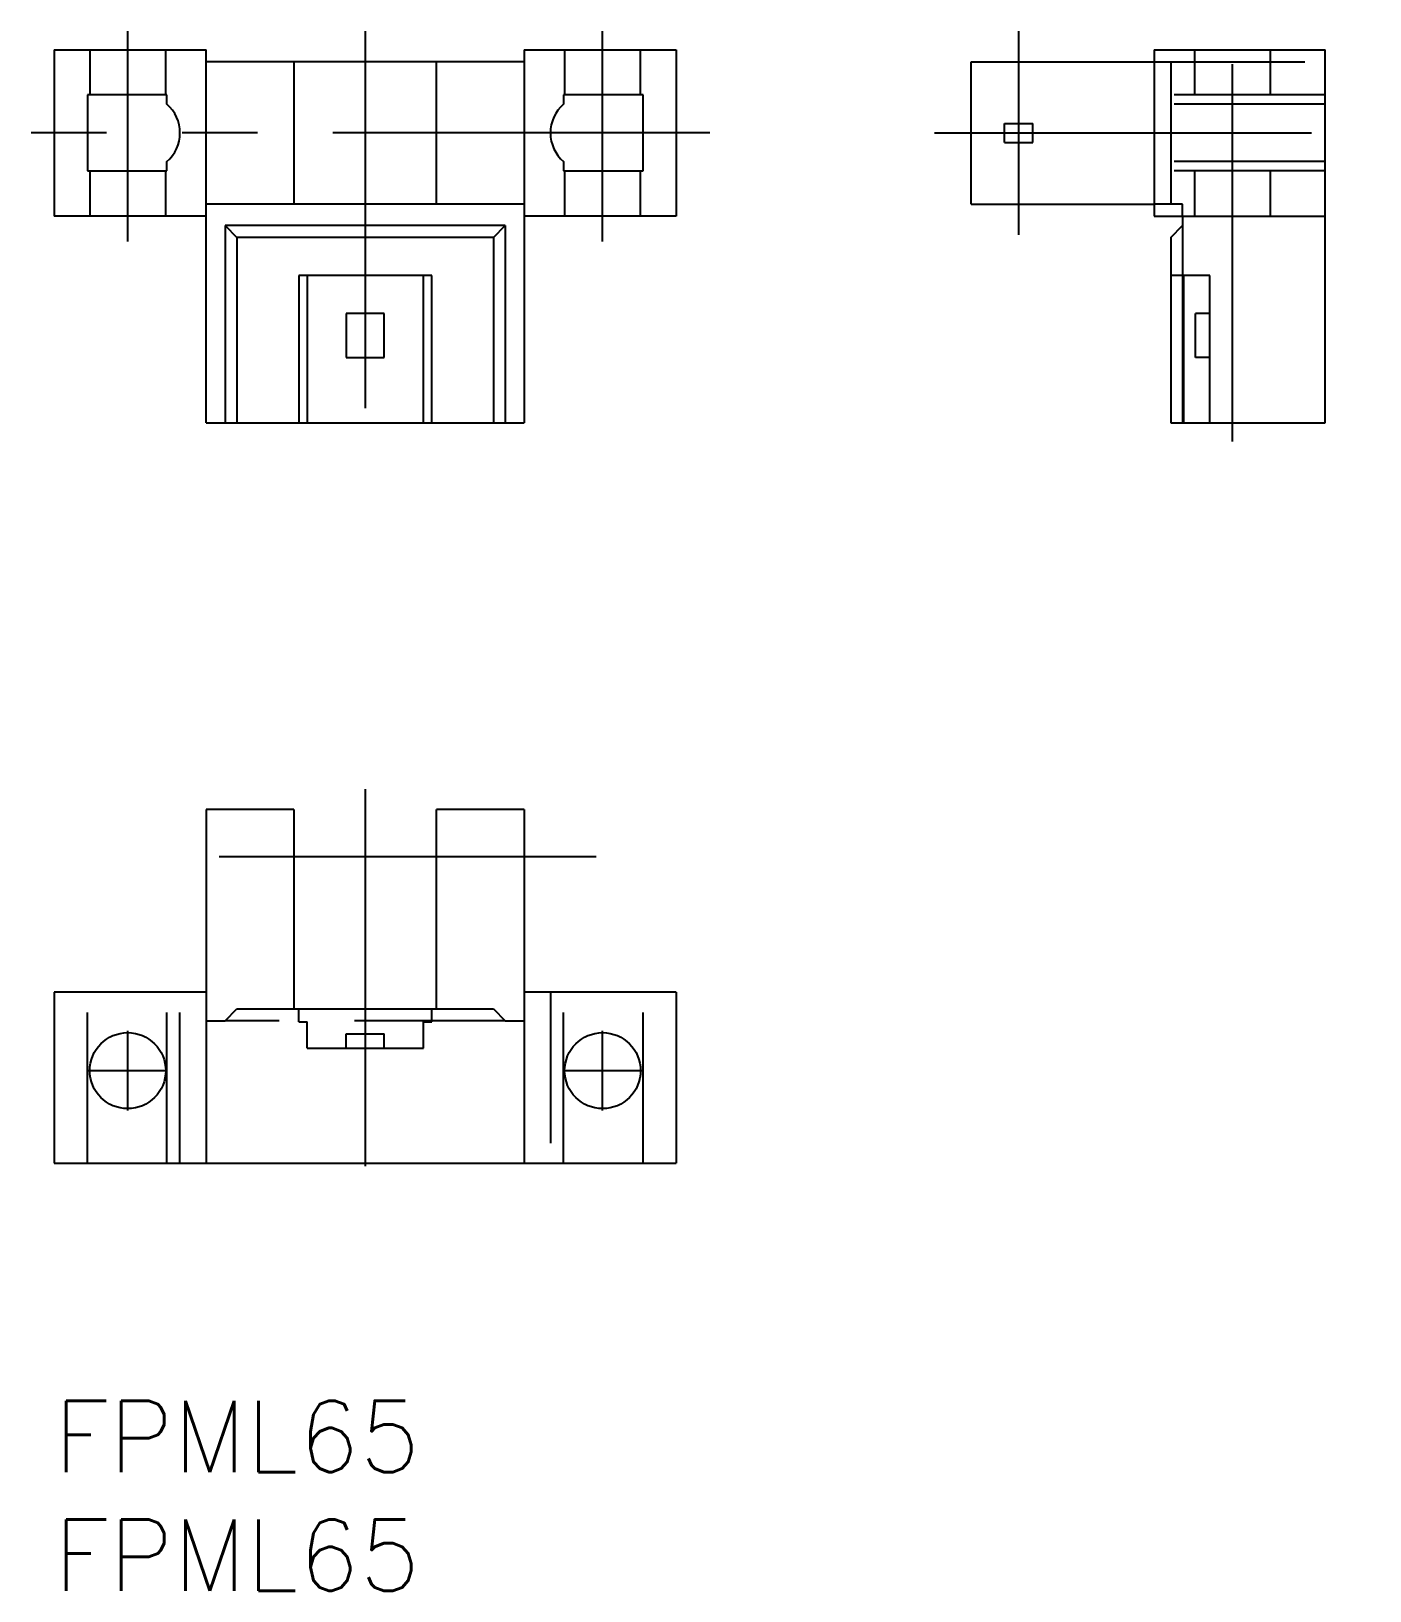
# Model space of a CAD drawing. Extents: x -1 to 55.4, y -8 to 57.7.
import ezdxf

# ---------------------------------------------------------------- set-up
doc = ezdxf.new("R2010")
doc.units = 0
doc.header["$LTSCALE"] = 0.5
for name, pattern in [('CENTER', [50.8, 31.75, -6.35, 6.35, -6.35]), ('DASHED', [19.05, 12.7, -6.35]), ('PHANTOM', [63.5, 31.75, -6.35, 6.35, -6.35, 6.35, -6.35])]:
    doc.linetypes.add(name, pattern=pattern)
for name, color, linetype in [('MSM_CENTER', 1, 'CENTER'), ('MSM_CONTINUOUS', 7, 'CONTINUOUS'), ('MSM_DASHED', 4, 'DASHED'), ('MSM_IMAGINARY', 6, 'PHANTOM'), ('MSM_PART_NUMBER', 7, 'CONTINUOUS')]:
    doc.layers.add(name, color=color, linetype=linetype)
doc.styles.get("Standard").update_dxf_attribs({"font": 'txt.shx', "height": 3, "bigfont": 'bigfont.shx'})

msp = doc.modelspace()

# ---------------------------------------------------------------- linework, layer by layer
at = {"layer": 'MSM_CENTER'}
for p, q in [((3.1, 48.815), (3.1, 57.665)), ((13.1, 57.665), (13.1, 40.395)), ((23.1, 48.815), (23.1, 57.665)), ((40.622, 49.095), (40.622, 57.665)), ((49.622, 40.395), (49.622, 57.665)), ((27.613, 53.38), (-0.966, 53.38)), ((37.082, 53.38), (55.408, 53.38)), ((13.1, 25.751), (13.1, 8.865)), ((22.821, 22.9), (4.131, 22.9)), ((3.1, 12.22), (3.1, 15.58)), ((23.1, 12.22), (23.1, 15.58)), ((1.42, 13.9), (4.78, 13.9)), ((21.42, 13.9), (24.78, 13.9))]:
    msp.add_line(p, q, dxfattribs=at)
at = {"layer": 'MSM_CONTINUOUS'}
for p, q in [((0, 56.88), (0, 49.88)), ((0, 56.88), (6.4, 56.88)), ((6.4, 41.18), (6.4, 56.88)), ((19.8, 56.88), (26.2, 56.88)), ((19.8, 56.88), (19.8, 41.18)), ((26.2, 56.88), (26.2, 49.88)), ((46.322, 56.88), (53.522, 56.88)), ((46.322, 56.88), (46.322, 49.88)), ((53.522, 41.18), (53.522, 56.88)), ((19.8, 56.38), (6.4, 56.38)), ((10.1, 56.38), (10.1, 50.38)), ((16.1, 50.38), (16.1, 56.38)), ((38.622, 50.38), (38.622, 56.38)), ((38.622, 56.38), (46.322, 56.38)), ((4.75, 54.98), (1.4, 54.98)), ((1.4, 54.98), (1.4, 51.78)), ((4.75, 54.587), (4.75, 54.98)), ((21.45, 54.98), (21.45, 54.587)), ((24.8, 54.98), (21.45, 54.98)), ((24.8, 51.78), (24.8, 54.98)), ((4.75, 51.78), (4.75, 52.173)), ((21.45, 52.173), (21.45, 51.78)), ((1.4, 51.78), (4.75, 51.78)), ((21.45, 51.78), (24.8, 51.78)), ((19.8, 50.38), (6.4, 50.38)), ((38.622, 50.38), (46.322, 50.38)), ((6.4, 49.88), (0, 49.88)), ((19, 49.48), (7.2, 49.48)), ((7.2, 49.48), (7.2, 41.18)), ((7.2, 49.48), (7.7, 48.98)), ((18.5, 48.98), (19, 49.48)), ((19, 49.48), (19, 41.18)), ((26.2, 49.88), (19.8, 49.88)), ((46.322, 49.88), (53.522, 49.88)), ((47.022, 48.98), (47.522, 49.48)), ((47.522, 49.88), (47.522, 41.18)), ((18.5, 48.98), (7.7, 48.98)), ((7.7, 48.98), (7.7, 41.18)), ((18.5, 48.98), (18.5, 41.18)), ((47.022, 48.98), (47.022, 41.18)), ((15.9, 47.38), (10.3, 47.38)), ((10.3, 47.38), (10.3, 41.18)), ((10.65, 47.38), (10.65, 41.18)), ((15.55, 41.18), (15.55, 47.38)), ((15.9, 41.18), (15.9, 47.38)), ((13.9, 45.78), (12.3, 45.78)), ((12.3, 45.78), (12.3, 43.92)), ((13.9, 43.92), (13.9, 45.78)), ((12.3, 43.92), (13.9, 43.92)), ((6.4, 41.18), (19.8, 41.18)), ((47.022, 41.18), (53.522, 41.18)), ((10.1, 24.9), (6.4, 24.9)), ((6.4, 24.9), (6.4, 10)), ((10.1, 24.9), (10.1, 16.5)), ((16.1, 16.5), (16.1, 24.9)), ((19.8, 24.9), (16.1, 24.9)), ((19.8, 24.9), (19.8, 10)), ((6.4, 17.2), (0, 17.2)), ((0, 17.2), (0, 10)), ((26.2, 17.2), (19.8, 17.2)), ((26.2, 17.2), (26.2, 10)), ((7.2, 16), (7.7, 16.5)), ((7.7, 16.5), (18.5, 16.5)), ((10.3, 15.95), (10.3, 16.5)), ((15.9, 15.95), (15.9, 16.5)), ((18.5, 16.5), (19, 16)), ((6.4, 16), (7.2, 16)), ((10.3, 15.95), (10.65, 15.95)), ((10.65, 14.85), (10.65, 15.95)), ((15.55, 15.95), (15.9, 15.95)), ((15.55, 14.85), (15.55, 15.95)), ((19, 16), (19.8, 16)), ((12.3, 14.85), (12.3, 15.45)), ((12.3, 15.45), (13.9, 15.45)), ((13.9, 14.85), (13.9, 15.45)), ((10.65, 14.85), (15.55, 14.85)), ((0, 10), (26.2, 10))]:
    msp.add_line(p, q, dxfattribs=at)
for centre in [(3.1, 13.9), (23.1, 13.9)]:
    msp.add_circle(centre, 1.6, dxfattribs=at)
for centre, start, end in [((3.7, 53.38), 311.0145, 48.9855), ((22.5, 53.38), 131.0145, 228.9855)]:
    msp.add_arc(centre, 1.6, start, end, dxfattribs=at)
at = {"layer": 'MSM_DASHED'}
for p, q in [((1.5, 56.88), (1.5, 54.98)), ((4.7, 54.98), (4.7, 56.88)), ((21.5, 56.88), (21.5, 54.98)), ((24.7, 54.98), (24.7, 56.88)), ((48.022, 56.88), (48.022, 54.98)), ((51.222, 54.98), (51.222, 56.88)), ((46.322, 56.38), (53.522, 56.38)), ((47.022, 56.38), (47.022, 50.38)), ((53.522, 54.98), (46.322, 54.98)), ((53.522, 54.587), (46.322, 54.587)), ((53.522, 52.173), (46.322, 52.173)), ((1.5, 51.78), (1.5, 49.88)), ((4.7, 49.88), (4.7, 51.78)), ((21.5, 51.78), (21.5, 49.88)), ((24.7, 49.88), (24.7, 51.78)), ((53.522, 51.78), (46.322, 51.78)), ((48.022, 51.78), (48.022, 49.88)), ((51.222, 49.88), (51.222, 51.78)), ((47.522, 50.38), (46.322, 50.38)), ((47.522, 49.88), (47.522, 50.38)), ((48.672, 47.38), (47.022, 47.38)), ((47.572, 41.18), (47.572, 47.38)), ((48.672, 41.18), (48.672, 47.38)), ((48.072, 43.92), (48.072, 45.78)), ((48.672, 45.78), (48.072, 45.78)), ((48.672, 43.92), (48.072, 43.92)), ((1.4, 10), (1.4, 17.2)), ((4.75, 10), (4.75, 17.2)), ((5.3, 10), (5.3, 17.2)), ((20.9, 17.2), (20.9, 10)), ((21.45, 10), (21.45, 17.2)), ((24.8, 10), (24.8, 17.2)), ((19, 16), (7.2, 16))]:
    msp.add_line(p, q, dxfattribs=at)
at = {"layer": 'MSM_IMAGINARY'}
for p, q in [((40.022, 53.78), (41.222, 53.78)), ((40.022, 52.98), (40.022, 53.78)), ((41.222, 52.98), (41.222, 53.78)), ((40.022, 52.98), (41.222, 52.98))]:
    msp.add_line(p, q, dxfattribs=at)

# ---------------------------------------------------------------- texts
at = {"layer": 'MSM_PART_NUMBER'}
for p in [(0, -3), (0, -8)]:
    msp.add_text('FPML65', height=3, dxfattribs=at).set_placement(p)

doc.saveas('drawing.dxf')
